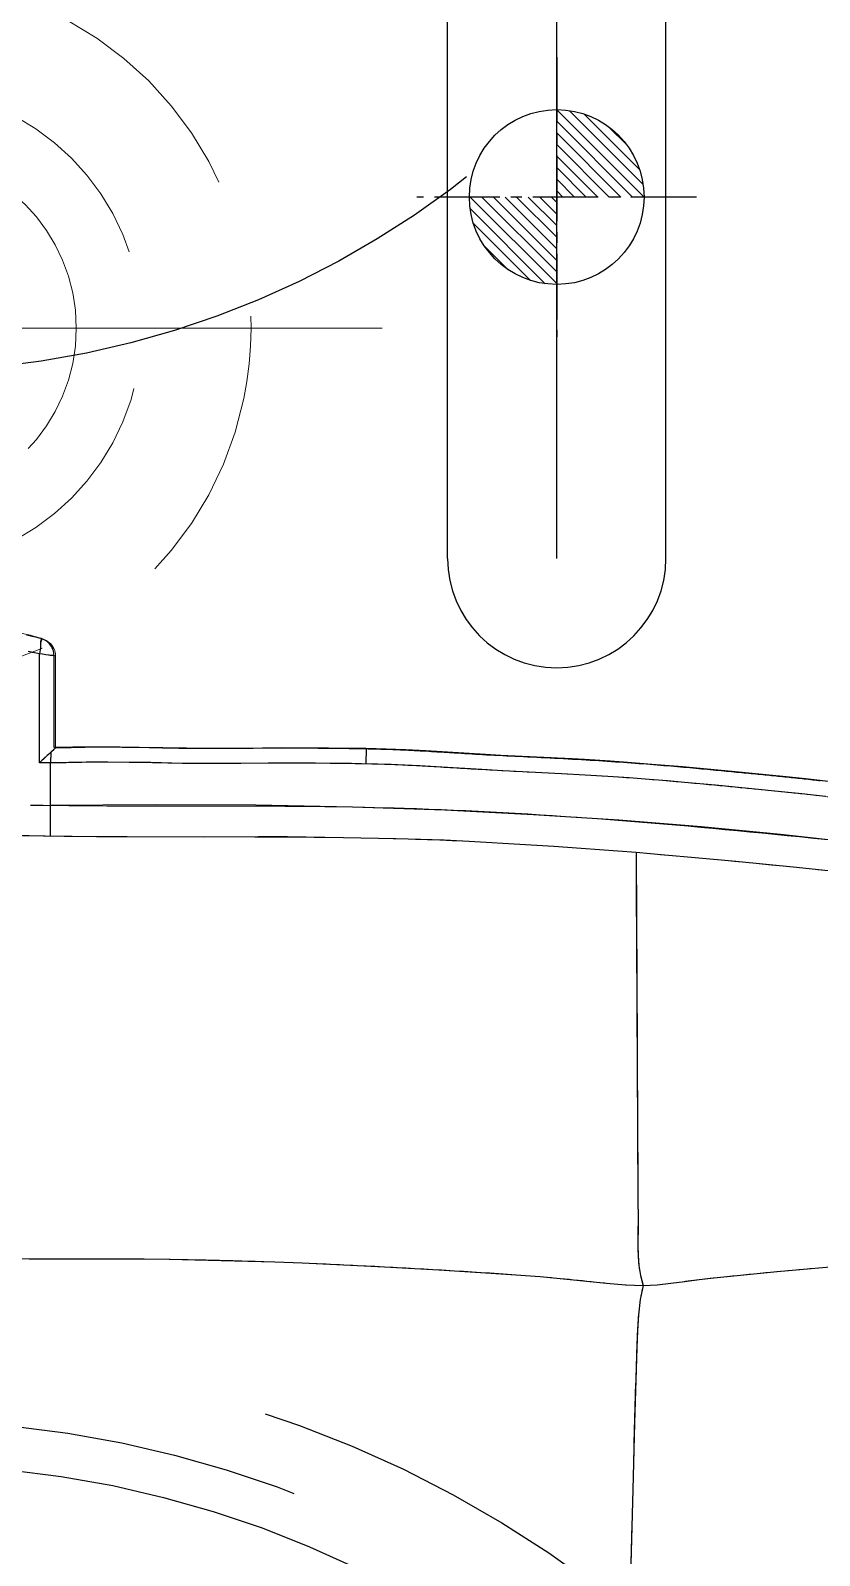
# Model space of a CAD drawing. Header units: inches. Extents: x 133169 to 134399, y -43543 to -42673.
# Drawn here: x 133824.81 to 133842.88, y -42968.39 to -42933.49 of the extents above; entities that cross this region are included whole.
import ezdxf

# ---------------------------------------------------------------- set-up
doc = ezdxf.new("R2010")
doc.units = ezdxf.units.IN
doc.header["$LTSCALE"] = 2
doc.header["$MEASUREMENT"] = 0
for name, pattern in [('CENTER', [50.8, 31.75, -6.35, 6.35, -6.35]), ('CENTER2', [1.125, 0.75, -0.125, 0.125, -0.125]), ('HIDDEN', [9.525, 6.35, -3.175])]:
    doc.linetypes.add(name, pattern=pattern)
doc.layers.get('0').update_dxf_attribs({"linetype": 'CONTINUOUS'})
for name, color, linetype in [('CAV-COR', 1, 'CONTINUOUS'), ('PIN', 4, 'CONTINUOUS'), ('Ru', 8, 'CONTINUOUS'), ('SP', 3, 'CONTINUOUS')]:
    doc.layers.add(name, color=color, linetype=linetype)
doc.layers.add('PRODUCT', color=1, linetype='CONTINUOUS', lineweight=15)
doc.layers.add('WR', color=122, linetype='HIDDEN', lineweight=18)

# ---------------------------------------------------------------- blocks, each defined once
blk = doc.blocks.new('20160812.091803')
at = {"layer": 'PRODUCT', "linetype": 'ByBlock'}
for p, q in [((-40.37, 25.636), (-40.378, 25.636)), ((-40.37, 25.636), (-40.029, 25.629)), ((-40.395, 18.526), (-42.502, 18.526)), ((-40.394, 18.525), (-40.395, 18.526)), ((-40.056, 18.155), (-42.546, 18.155)), ((-40.292, 18.413), (-40.053, 18.412)), ((-38.375, 18.412), (-40.053, 18.412))]:
    blk.add_line(p, q, dxfattribs=at)
for points, start_tangent, end_tangent in [([(39.557, 18.412), (39.557, 27.25), (39.041, 34.548), (37.914, 42.506), (35.801, 49.328), (30.336, 55.753), (21.681, 60.715), (6, 64.386), (-2.43, 64.551), (-11.478, 63.569), (-18.131, 61.857), (-27.223, 57.635), (-32.887, 52.83), (-36.505, 45.958), (-38.357, 35.556), (-39.014, 26.504), (-39.068, 19.244), (-39.078, 18.412)], (-0.00885, 0.999961), (-0.014743, -0.999891)), ([(-38.375, 18.412), (-38.365, 19.237), (-38.31, 26.483), (-38.066, 30.964), (-37.658, 35.486), (-37.003, 40.756), (-35.836, 45.741), (-32.343, 52.384), (-29.836, 54.887), (-26.847, 57.04), (-17.91, 61.189), (-11.349, 62.878), (-2.402, 63.848), (5.94, 63.685), (21.415, 60.064), (29.894, 55.205), (32.913, 52.317), (35.174, 49.007), (36.4, 45.862), (37.223, 42.373), (38.342, 34.475), (38.853, 27.23), (38.871, 22.543), (38.854, 18.412)], (0.014728, 0.999892), (0.008555, -0.999963)), ([(-28.09, 31.979), (-28.13, 32.509), (-28.196, 33.01), (-28.257, 33.516), (-28.31, 34.026), (-28.412, 35.039), (-28.499, 36.051), (-28.586, 37.051), (-28.664, 38.043), (-28.747, 39.029), (-28.834, 40.008), (-28.922, 40.975), (-29.012, 41.918), (-29.086, 42.84), (-29.12, 43.293), (-29.145, 43.749)], (-0.019053, 0.999818), (-0.033777, 0.999429)), ([(-40.377, 25.636), (-40.271, 27.889), (-40.135, 30.53), (-39.949, 33.003), (-39.725, 35.324), (-39.464, 37.516), (-39.167, 39.59), (-38.957, 40.898)], (0.020737, 0.999785), (0.151218, 0.9885)), ([(-38.71, 40.266), (-38.762, 39.941), (-38.819, 39.584), (-38.88, 39.189), (-38.945, 38.753), (-39.013, 38.272), (-39.084, 37.75), (-39.151, 37.225), (-39.212, 36.74), (-39.266, 36.294), (-39.314, 35.879), (-39.357, 35.481), (-39.397, 35.088), (-39.437, 34.686), (-39.478, 34.259), (-39.523, 33.799), (-39.57, 33.294), (-39.621, 32.735), (-39.673, 32.113), (-39.725, 31.42), (-39.774, 30.652), (-39.818, 29.831), (-39.858, 29.021), (-39.897, 28.284), (-39.936, 27.63), (-39.971, 27.049), (-39.998, 26.525)], (-0.159004, -0.987278), (-0.046853, -0.998902)), ([(-39.64, 36.034), (-39.654, 35.917), (-39.697, 35.517), (-39.737, 35.122), (-39.777, 34.719), (-39.818, 34.292), (-39.863, 33.831), (-39.91, 33.325), (-39.961, 32.765), (-40.013, 32.14), (-40.065, 31.444), (-40.115, 30.672), (-40.159, 29.848), (-40.199, 29.038), (-40.237, 28.303), (-40.276, 27.651), (-40.304, 27.195)], (-0.113425, -0.993547), (-0.059178, -0.998247)), ([(-37.957, 31.815), (-37.702, 31.817), (-37.049, 31.82), (-36.299, 31.824), (-35.495, 31.829), (-34.645, 31.833), (-33.715, 31.838), (-32.723, 31.843), (-31.665, 31.85), (-31.11, 31.852), (-30.538, 31.855), (-29.948, 31.86), (-29.345, 31.86), (-28.729, 31.866), (-28.413, 31.902), (-28.09, 31.979)], (0.999975, 0.007048), (0.953077, 0.302726)), ([(-28.467, 12.441), (-28.563, 13.254), (-28.603, 14.076), (-28.637, 14.897), (-28.667, 15.717), (-28.687, 16.538), (-28.699, 17.36), (-28.705, 19), (-28.698, 20.641), (-28.669, 22.276), (-28.618, 23.908), (-28.546, 25.534), (-28.46, 27.156), (-28.358, 28.772), (-28.298, 29.578), (-28.225, 30.387), (-28.141, 31.196), (-28.09, 31.979)], (-0.174804, 0.984603), (0.025534, 0.999674)), ([(-28.09, 31.979), (-27.612, 31.892), (-27.112, 31.851), (-26.595, 31.83), (-26.066, 31.813), (-24.98, 31.778), (-23.862, 31.754), (-22.709, 31.724), (-21.512, 31.69), (-20.28, 31.656), (-19.022, 31.62), (-17.746, 31.582), (-16.449, 31.544), (-15.794, 31.525), (-15.135, 31.503), (-14.472, 31.478), (-13.813, 31.463)], (0.968557, -0.24879), (0.999959, -0.009088)), ([(-40.304, 27.195), (-40.312, 27.068), (-40.339, 26.541), (-40.359, 26.066), (-40.36, 26.022)], (-0.059178, -0.998247), (-0.032297, -0.999478)), ([(-39.998, 26.525), (-40.018, 26.054), (-40.029, 25.629)], (-0.046853, -0.998902), (-0.018787, -0.999824)), ([(-40.36, 26.022), (-40.37, 25.636)], (-0.032297, -0.999478), (-0.018983, -0.99982)), ([(-40.37, 25.636), (-40.374, 25.387), (-40.379, 25.108), (-40.382, 24.797), (-40.385, 24.45), (-40.387, 24.064), (-40.387, 23.636), (-40.385, 23.173), (-40.382, 22.69), (-40.378, 22.211), (-40.378, 21.763), (-40.384, 21.351), (-40.392, 20.971), (-40.4, 20.627), (-40.404, 20.319), (-40.407, 20.048), (-40.409, 19.803), (-40.41, 19.576), (-40.409, 19.357), (-40.406, 19.142)], (-0.018887, -0.999822), (0.020897, -0.999782)), ([(-40.389, 24.811), (-40.378, 25.636)], (0.009953, 0.99995), (0.015782, 0.999875)), ([(-40.029, 25.629), (-40.033, 25.386)], (-0.018705, -0.999825), (-0.017157, -0.999853)), ([(-40.033, 25.386), (-40.037, 25.115), (-40.041, 24.813)], (-0.017157, -0.999853), (-0.009431, -0.999956)), ([(-40.409, 19.078), (-40.411, 19.941), (-40.398, 20.837), (-40.383, 21.761), (-40.388, 22.726), (-40.393, 23.739), (-40.389, 24.811)], (-0.0107, 0.999943), (0.009953, 0.99995)), ([(-40.041, 24.813), (-40.043, 24.477), (-40.045, 24.102), (-40.046, 23.688), (-40.044, 23.24), (-40.041, 22.769), (-40.037, 22.296), (-40.036, 21.847), (-40.041, 21.431), (-40.049, 21.05), (-40.057, 20.705), (-40.062, 20.396), (-40.065, 20.121), (-40.067, 19.875), (-40.068, 19.65), (-40.068, 19.435), (-40.066, 19.227)], (-0.009431, -0.999956), (0.016306, -0.999867)), ([(-40.066, 19.227), (-40.062, 19.023), (-40.057, 18.82), (-40.053, 18.616), (-40.053, 18.526)], (0.016306, -0.999867), (0.002254, -0.999997)), ([(-40.403, 18.526), (-40.409, 19.078)], (-0.003385, 0.999994), (-0.0107, 0.999943)), ([(-40.406, 19.142), (-40.401, 18.932), (-40.396, 18.727), (-40.394, 18.525)], (0.020897, -0.999782), (0.002063, -0.999998)), ([(-42.868, 18.28), (-42.747, 18.439), (-42.58, 18.517)], (0.388148, 0.921597), (0.978894, 0.20437)), ([(-42.58, 18.517), (-42.499, 18.526)], (0.978894, 0.20437), (1, 0.000241)), ([(-42.5, 18.526), (-42.518, 18.364), (-42.544, 18.214)], (-0.04967, -0.998766), (-0.124273, -0.992248)), ([(-40.381, 18.507), (-40.394, 18.525)], (-0.642191, 0.766544), (-0.500554, 0.865705)), ([(-40.292, 18.413), (-40.345, 18.47), (-40.381, 18.507)], (-0.674299, 0.738458), (-0.642191, 0.766544)), ([(-40.053, 18.526), (-40.053, 18.412)], (0.002254, -0.999997), (-0.007318, -0.999973)), ([(-42.993, 17.863), (-42.893, 18.217)], (0.228157, 0.973624), (0.326508, 0.945194)), ([(-42.89, 18.214), (-42.926, 18.066)], (-0.236459, -0.971642), (-0.233358, -0.972391)), ([(-42.92, 18.124), (-42.89, 18.214)], (0.296342, 0.955082), (0.328797, 0.944401)), ([(-42.89, 18.217), (-42.791, 18.181), (-42.68, 18.179)], (-0.183314, -0.983054), (0.997491, -0.070798)), ([(-42.893, 18.217), (-42.878, 18.26)], (0.326508, 0.945194), (0.345164, 0.938542)), ([(-42.889, 18.216), (-42.868, 18.28)], (0.230168, 0.973151), (0.388148, 0.921597)), ([(-42.68, 18.179), (-42.546, 18.155)], (0.997491, -0.070798), (0.955903, -0.293682)), ([(-42.546, 18.155), (-42.574, 18.025), (-42.602, 17.894)], (-0.210574, -0.977578), (-0.206785, -0.978386)), ([(-42.544, 18.214), (-42.546, 18.155)], (-0.124273, -0.992248), (0.054304, -0.998524)), ([(-40.292, 18.413), (-40.219, 18.333), (-40.139, 18.245)], (0.674284, -0.738472), (0.674812, -0.73799)), ([(-40.139, 18.245), (-40.056, 18.155)], (0.674812, -0.73799), (0.680218, -0.73301)), ([(-40.054, 18.283), (-40.056, 18.155)], (-0.013309, -0.999911), (-0.017276, -0.999851)), ([(-40.053, 18.412), (-40.054, 18.283)], (-0.006615, -0.999978), (-0.013309, -0.999911)), ([(-39.078, 18.412), (-39.086, 17.95)], (-0.014743, -0.999891), (-0.017618, -0.999845)), ([(-38.38, 18.086), (-38.375, 18.412)], (0.016755, 0.99986), (0.014728, 0.999892)), ([(-43.161, 17.05), (-43.11, 17.312), (-43.065, 17.532), (-43.025, 17.717), (-42.988, 17.875), (-42.953, 18.011), (-42.92, 18.124)], (0.190064, 0.981772), (0.296342, 0.955082)), ([(-42.926, 18.066), (-42.963, 17.913)], (-0.233358, -0.972391), (-0.226503, -0.97401)), ([(-38.386, 17.764), (-38.38, 18.086)], (0.018708, 0.999825), (0.016755, 0.99986))]:
    blk.add_spline(points, degree=3, dxfattribs=dict(at, start_tangent=start_tangent, end_tangent=end_tangent))
blk = doc.blocks.new('20160825.135956')
at = {"color": 8, "linetype": 'HIDDEN'}
blk.add_circle((0, 0), 26.5, dxfattribs=at)
at = {"layer": 'SP', "linetype": 'HIDDEN'}
for radius in [25, 24]:
    blk.add_circle((0, 0), radius, dxfattribs=at)
blk = doc.blocks.new('20160224.151412')
at = {"layer": 'WR', "linetype": 'CENTER', "ltscale": 10}
for p, q in [((0, -11), (0, 11)), ((-11, 0), (11, 0))]:
    blk.add_line(p, q, dxfattribs=at)
at = {"layer": 'WR', "linetype": 'HIDDEN', "ltscale": 0.5}
for radius in [8, 5.5, 4]:
    blk.add_circle((0, 0), radius, dxfattribs=at)

msp = doc.modelspace()

# ---------------------------------------------------------------- hatches: boundary and pattern name
at = {"layer": 'PIN', "linetype": 'Continuous'}
h = msp.add_hatch(dxfattribs=at)
h.set_pattern_fill('ANSI31', color=153, scale=1.5, angle=270, style=0)
h.set_pattern_definition([(315, (133631.58201, -42923.06603), (0.13258252, 0.13258252), [])])
h.paths.add_polyline_path([(133836.864, -42937.306), (133838.864, -42937.306, 0.414214), (133836.864, -42935.306)])
h.paths.add_polyline_path([(133836.864, -42939.306), (133836.864, -42937.306), (133834.864, -42937.306, 0.414214)])

# ---------------------------------------------------------------- linework, layer by layer
at = {"color": 8, "linetype": 'HIDDEN'}
msp.add_circle((133821.864, -42920.306), 21, dxfattribs=at)
at = {"layer": 'CAV-COR', "linetype": 'ByBlock'}
for p, q in [((133824.903, -42947.369), (133824.72, -42947.328)), ((133825.024, -42947.397), (133824.903, -42947.369)), ((133825.063, -42947.408), (133825.024, -42947.397)), ((133825.096, -42947.421), (133825.063, -42947.408)), ((133825.019, -42947.759), (133824.758, -42947.704)), ((133825.019, -42950.25), (133825.019, -42947.759)), ((133825.33, -42947.8), (133825.163, -42947.78)), ((133825.354, -42947.803), (133825.33, -42947.8)), ((133825.354, -42949.906), (133825.354, -42947.799)), ((133825.298, -42949.994), (133825.349, -42949.947)), ((133825.786, -42949.898), (133825.354, -42949.906)), ((133827.301, -42949.9), (133826.868, -42949.895)), ((133828.388, -42949.921), (133827.301, -42949.9)), ((133830.56, -42949.913), (133830.127, -42949.915)), ((133831.206, -42949.914), (133830.56, -42949.913)), ((133831.637, -42949.917), (133831.206, -42949.914)), ((133832.068, -42949.922), (133831.637, -42949.917)), ((133832.5, -42949.929), (133832.068, -42949.922)), ((133832.5, -42949.936), (133832.493, -42950.277)), ((133832.5, -42949.936), (133832.5, -42949.929)), ((133833.864, -42949.982), (133833.411, -42949.958)), ((133835.233, -42950.065), (133833.864, -42949.982)), ((133825.104, -42950.251), (133825.019, -42950.25)), ((133825.233, -42950.253), (133825.104, -42950.251)), ((133825.344, -42950.253), (133825.233, -42950.253)), ((133825.277, -42950.013), (133825.276, -42950.253)), ((133825.276, -42951.931), (133825.276, -42950.253)), ((133825.955, -42950.242), (133825.684, -42950.249)), ((133826.091, -42950.239), (133825.955, -42950.242)), ((133826.229, -42950.238), (133826.091, -42950.239)), ((133826.37, -42950.237), (133826.229, -42950.238)), ((133826.587, -42950.238), (133826.37, -42950.237)), ((133827.073, -42950.242), (133826.587, -42950.238)), ((133827.26, -42950.244), (133827.073, -42950.242)), ((133827.569, -42950.249), (133827.26, -42950.244)), ((133828.295, -42950.265), (133827.569, -42950.249)), ((133828.569, -42950.269), (133828.295, -42950.265)), ((133830.257, -42950.261), (133829.008, -42950.269)), ((133830.695, -42950.26), (133830.257, -42950.261)), ((133831.341, -42950.262), (133830.695, -42950.26)), ((133831.782, -42950.266), (133831.341, -42950.262)), ((133832.163, -42950.271), (133831.782, -42950.266)), ((133833.732, -42950.325), (133833.389, -42950.307)), ((133835.7, -42950.09), (133835.233, -42950.065)), ((133839.045, -42950.289), (133838.394, -42950.239)), ((133839.741, -42950.348), (133839.045, -42950.289)), ((133835.631, -42950.435), (133835.148, -42950.409)), ((133836.97, -42950.502), (133835.631, -42950.435)), ((133837.516, -42950.532), (133836.97, -42950.502)), ((133838.036, -42950.564), (133837.516, -42950.532)), ((133838.523, -42950.598), (133838.036, -42950.564)), ((133838.977, -42950.633), (133838.523, -42950.598)), ((133839.399, -42950.668), (133838.977, -42950.633)), ((133839.792, -42950.702), (133839.399, -42950.668)), ((133840.873, -42950.453), (133839.741, -42950.348)), ((133840.5, -42950.767), (133839.792, -42950.702)), ((133842.084, -42950.922), (133840.5, -42950.767)), ((133842.477, -42950.962), (133842.084, -42950.922)), ((133842.743, -42950.991), (133842.477, -42950.962)), ((133843.017, -42951.023), (133842.743, -42950.991)), ((133824.815, -42951.22), (133825.276, -42951.227)), ((133825.148, -42951.929), (133823.908, -42951.905)), ((133828.795, -42951.951), (133827.031, -42951.946)), ((133830.03, -42951.948), (133828.795, -42951.951)), ((133830.698, -42951.95), (133830.03, -42951.948)), ((133831.978, -42951.968), (133830.698, -42951.95)), ((133839.337, -42952.363), (133838.679, -42952.307)), ((133838.679, -42952.307), (133838.703, -42956.72)), ((133840.03, -42952.425), (133839.337, -42952.363)), ((133840.965, -42952.512), (133840.03, -42952.425)), ((133842.357, -42952.649), (133840.965, -42952.512)), ((133843.436, -42952.76), (133842.357, -42952.649)), ((133838.718, -42959.57), (133838.724, -42960.337)), ((133824.785, -42961.603), (133825.791, -42961.6)), ((133831.667, -42961.725), (133832.923, -42961.786)), ((133832.923, -42961.786), (133834.163, -42961.854)), ((133841.91, -42961.893), (133843.947, -42961.717)), ((133838.696, -42963.633), (133838.641, -42965.363)), ((133838.641, -42965.363), (133838.608, -42966.88)), ((133838.608, -42966.88), (133838.502, -42970.674))]:
    msp.add_line(p, q, dxfattribs=at)
for points in [[(133825.052, -42947.486), (133825.045, -42947.515), (133825.044, -42947.548), (133825.045, -42947.585)], [(133825.081, -42947.416), (133825.079, -42947.42), (133825.074, -42947.429), (133825.069, -42947.444), (133825.061, -42947.463), (133825.052, -42947.486)], [(133825.354, -42947.799), (133825.352, -42947.763), (133825.347, -42947.727), (133825.339, -42947.692), (133825.327, -42947.657), (133825.312, -42947.622), (133825.294, -42947.589), (133825.272, -42947.558), (133825.248, -42947.528), (133825.222, -42947.502), (133825.193, -42947.477), (133825.162, -42947.456), (133825.13, -42947.437), (133825.096, -42947.421)], [(133825.045, -42947.585), (133825.043, -42947.626), (133825.037, -42947.669), (133825.029, -42947.713), (133825.019, -42947.759)], [(133825.163, -42947.78), (133825.092, -42947.77), (133825.019, -42947.76)], [(133825.298, -42949.994), (133825.252, -42950.037), (133825.225, -42950.062), (133825.197, -42950.087), (133825.168, -42950.113)], [(133825.349, -42949.947), (133825.362, -42949.936), (133825.372, -42949.926), (133825.38, -42949.919), (133825.386, -42949.914)], [(133826.868, -42949.895), (133826.651, -42949.894), (133826.435, -42949.893), (133826.219, -42949.894), (133825.786, -42949.898)], [(133830.127, -42949.915), (133829.041, -42949.923), (133828.823, -42949.924), (133828.605, -42949.923), (133828.388, -42949.921)], [(133833.411, -42949.958), (133833.183, -42949.948), (133832.956, -42949.94), (133832.728, -42949.934), (133832.5, -42949.929)], [(133825.168, -42950.113), (133825.109, -42950.167), (133825.079, -42950.194), (133825.049, -42950.222), (133825.019, -42950.25)], [(133825.684, -42950.249), (133825.548, -42950.252), (133825.48, -42950.253), (133825.412, -42950.253), (133825.344, -42950.253)], [(133829.008, -42950.269), (133828.858, -42950.27), (133828.711, -42950.27), (133828.569, -42950.269)], [(133833.389, -42950.307), (133833.227, -42950.3), (133833.07, -42950.294), (133832.918, -42950.288), (133832.771, -42950.284), (133832.63, -42950.28), (133832.163, -42950.271)], [(133835.148, -42950.409), (133834.1, -42950.346), (133833.732, -42950.325)], [(133837.498, -42950.18), (133837.218, -42950.165), (133835.7, -42950.09)], [(133838.394, -42950.239), (133838.085, -42950.218), (133837.498, -42950.18)], [(133843.966, -42950.789), (133843.484, -42950.729), (133843.015, -42950.673), (133842.56, -42950.623), (133842.118, -42950.577), (133840.873, -42950.453)], [(133843.762, -42952.089), (133841.986, -42951.892), (133840.172, -42951.718), (133838.288, -42951.568), (133836.331, -42951.441), (133834.304, -42951.339), (133832.187, -42951.266), (133829.973, -42951.223), (133827.669, -42951.211), (133825.276, -42951.227)], [(133827.031, -42951.946), (133825.77, -42951.937), (133825.148, -42951.929)], [(133836.148, -42952.126), (133834.86, -42952.054), (133834.286, -42952.025), (133833.743, -42952.004), (133833.183, -42951.991), (133831.978, -42951.968)], [(133838.679, -42952.307), (133837.423, -42952.21), (133836.797, -42952.166), (133836.148, -42952.126)], [(133838.703, -42956.72), (133838.714, -42958.765), (133838.718, -42959.57)], [(133838.724, -42960.337), (133838.725, -42960.583), (133838.725, -42960.825), (133838.722, -42961.297)], [(133838.722, -42961.297), (133838.728, -42961.528), (133838.747, -42961.758), (133838.784, -42961.988), (133838.843, -42962.216)], [(133825.791, -42961.6), (133826.859, -42961.603), (133827.419, -42961.607), (133827.993, -42961.614), (133828.58, -42961.624), (133829.18, -42961.638), (133829.793, -42961.654), (133830.412, -42961.674), (133831.037, -42961.698), (133831.667, -42961.725)], [(133834.163, -42961.854), (133835.358, -42961.929), (133835.93, -42961.969), (133836.483, -42962.011), (133837.018, -42962.058)], [(133837.018, -42962.058), (133838.002, -42962.159), (133838.442, -42962.197), (133838.843, -42962.216)], [(133838.843, -42962.216), (133839.166, -42962.197), (133839.48, -42962.162), (133839.796, -42962.12), (133840.122, -42962.079), (133840.46, -42962.04)], [(133840.46, -42962.04), (133841.533, -42961.93), (133841.91, -42961.893)], [(133838.843, -42962.216), (133838.777, -42962.538), (133838.737, -42962.883), (133838.713, -42963.249), (133838.696, -42963.633)]]:
    msp.add_lwpolyline(points, dxfattribs=at)
at = {"layer": 'PIN', "color": 153, "linetype": 'CENTER2'}
for p, q in [((133836.864, -42934.106), (133836.864, -42940.506)), ((133840.064, -42937.306), (133833.664, -42937.306))]:
    msp.add_line(p, q, dxfattribs=at)
at = {"layer": 'PIN', "color": 153, "linetype": 'Continuous'}
msp.add_circle((133836.864, -42937.306), 2, dxfattribs=at)
at = {"layer": 'Ru', "linetype": 'CENTER', "ltscale": 0.2}
msp.add_line((133836.864, -42945.576), (133836.864, -42920.306), dxfattribs=at)
at = {"layer": 'Ru', "linetype": 'ByBlock'}
for p, q in [((133834.364, -42945.576), (133834.364, -42923.306)), ((133839.364, -42945.576), (133839.364, -42923.306))]:
    msp.add_line(p, q, dxfattribs=at)
msp.add_arc((133836.864, -42945.576), 2.5, 180, 0, dxfattribs=at)

# ---------------------------------------------------------------- block references
at = {"layer": 'PRODUCT', "linetype": 'ByBlock', "rotation": -90.00000000000001}
msp.add_blockref('20160812.091803', (133806.864, -42990.306), dxfattribs=at)
at = {"layer": 'SP', "linetype": 'ByBlock'}
msp.add_blockref('20160825.135956', (133821.864, -42990.306), dxfattribs=at)
at = {"layer": 'WR', "xscale": -1, "rotation": 180}
msp.add_blockref('20160224.151412', (133821.864, -42940.306), dxfattribs=at)

doc.saveas('drawing.dxf')
